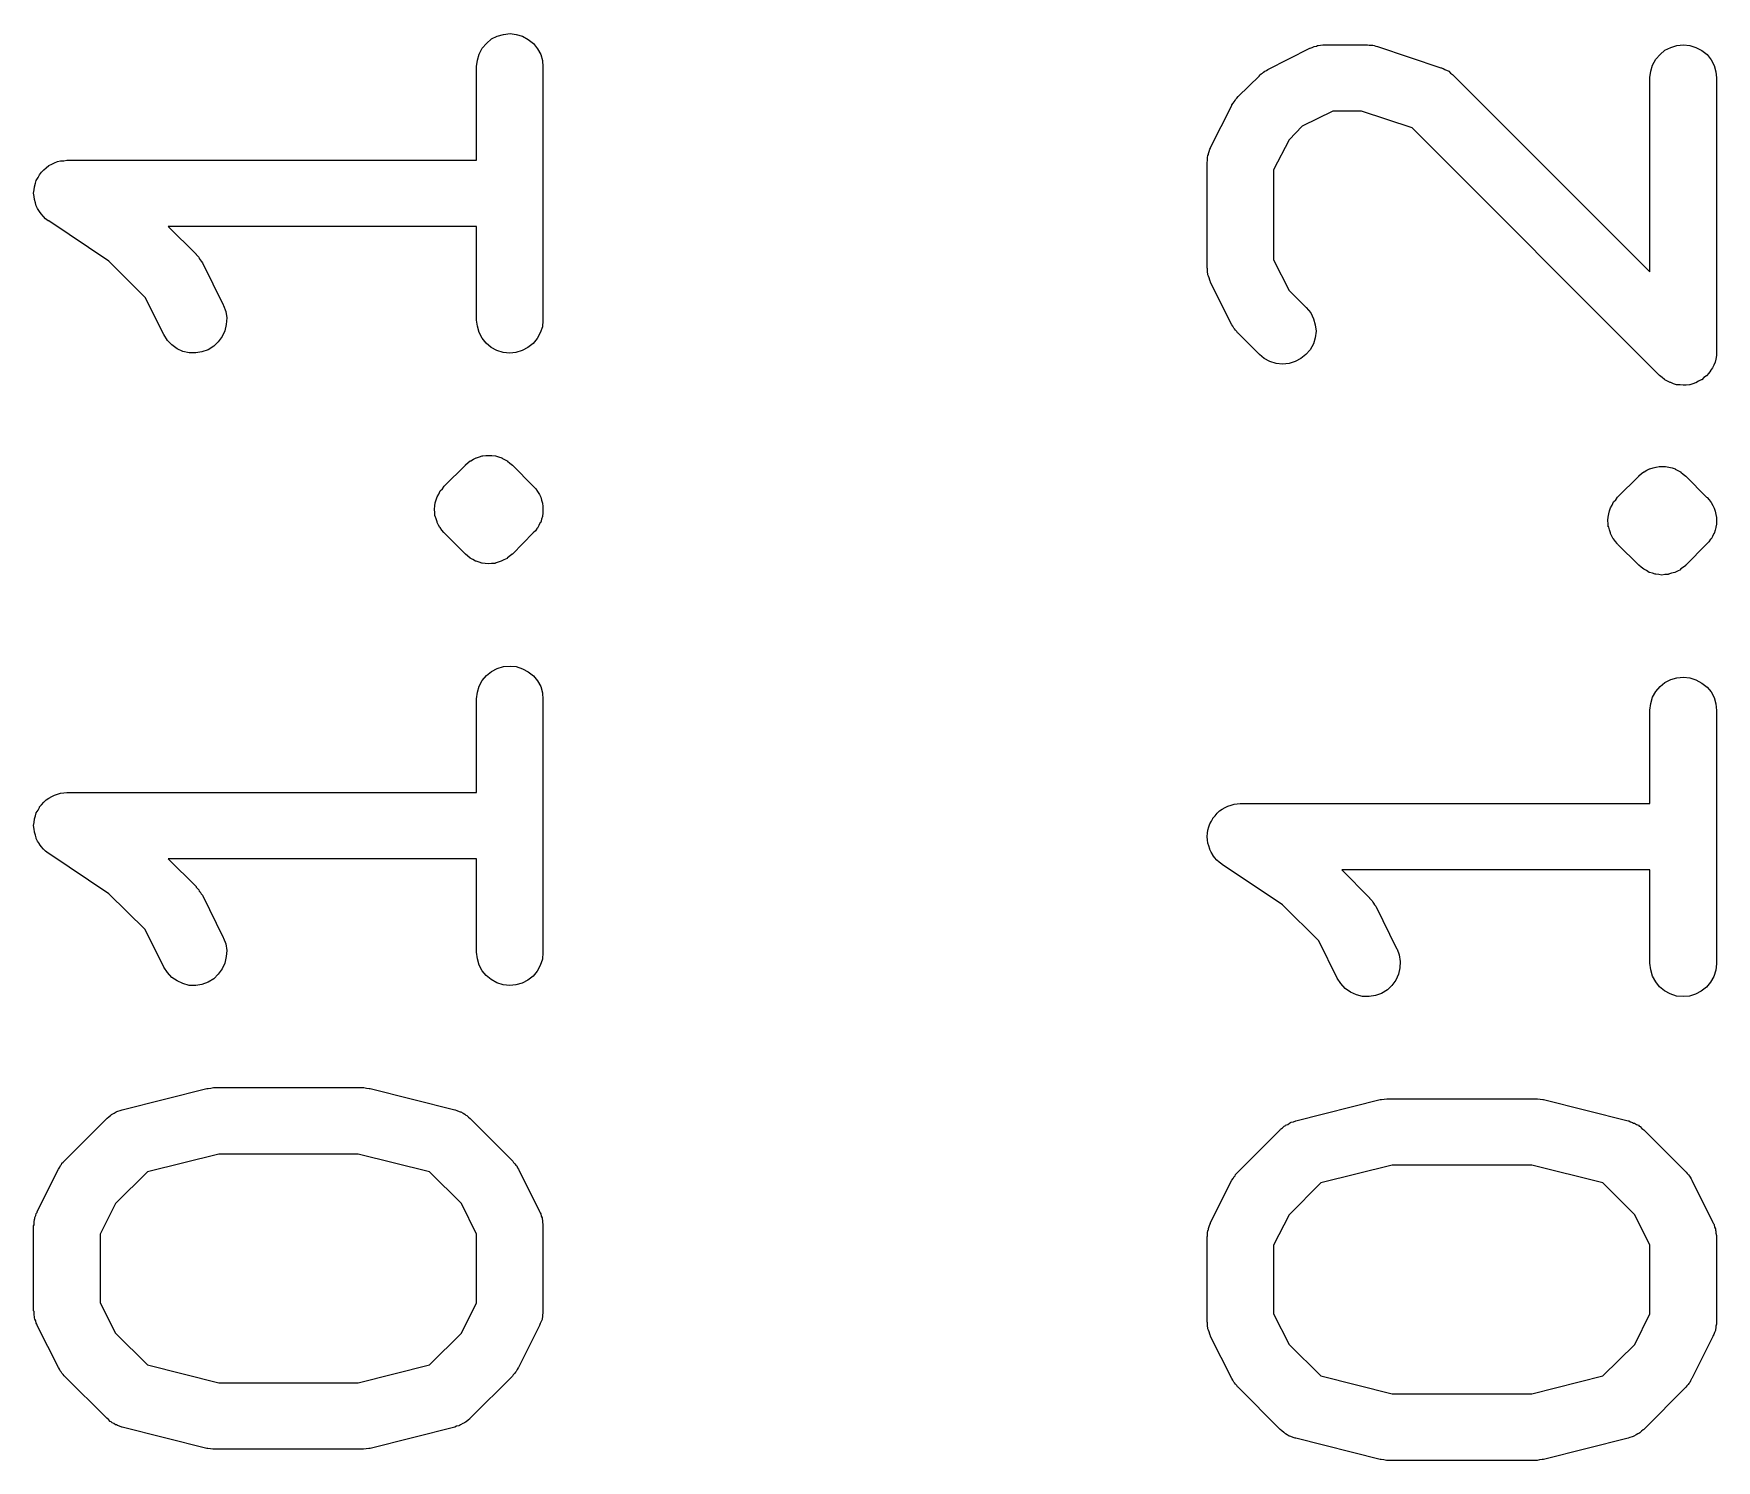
# Model space of a CAD drawing. Extents: x 160.2 to 226.8, y -124.8 to -85.
# Drawn here: x 198.602 to 202.402, y -124.774 to -121.551 of the extents above; entities that cross this region are included whole.
import ezdxf

# ---------------------------------------------------------------- set-up
doc = ezdxf.new("R2010")
doc.units = 0
doc.layers.add('BLACK', color=7, linetype='CONTINUOUS')

msp = doc.modelspace()

# ---------------------------------------------------------------- linework, layer by layer
at = {"layer": 'BLACK', "linetype": 'CONTINUOUS'}
for p, q in [((199.636, -121.563), (199.649, -121.557)), ((199.649, -121.557), (199.663, -121.553)), ((199.663, -121.553), (199.678, -121.551)), ((199.678, -121.551), (199.692, -121.553)), ((199.692, -121.553), (199.706, -121.557)), ((199.706, -121.557), (199.719, -121.564)), ((199.604, -121.611), (199.608, -121.597)), ((199.608, -121.597), (199.615, -121.584)), ((199.615, -121.584), (199.625, -121.573)), ((199.625, -121.573), (199.636, -121.563)), ((199.719, -121.564), (199.731, -121.573)), ((199.731, -121.573), (199.74, -121.585)), ((199.74, -121.585), (199.747, -121.598)), ((199.747, -121.598), (199.751, -121.612)), ((201.389, -121.632), (201.484, -121.584)), ((201.484, -121.584), (201.485, -121.584)), ((201.485, -121.584), (201.487, -121.583)), ((201.487, -121.583), (201.489, -121.582)), ((201.489, -121.582), (201.494, -121.58)), ((201.494, -121.58), (201.499, -121.579)), ((201.499, -121.579), (201.501, -121.578)), ((201.501, -121.578), (201.503, -121.578)), ((201.503, -121.578), (201.508, -121.577)), ((201.508, -121.577), (201.513, -121.576)), ((201.513, -121.576), (201.516, -121.576)), ((201.516, -121.576), (201.518, -121.576)), ((201.518, -121.576), (201.613, -121.576)), ((201.613, -121.576), (201.614, -121.576)), ((201.614, -121.576), (201.618, -121.577)), ((201.618, -121.577), (201.623, -121.577)), ((201.623, -121.577), (201.626, -121.577)), ((201.626, -121.577), (201.629, -121.578)), ((201.629, -121.578), (201.633, -121.579)), ((201.633, -121.579), (201.637, -121.58)), ((201.637, -121.58), (201.78, -121.628)), ((202.265, -121.609), (202.275, -121.598)), ((202.275, -121.598), (202.286, -121.588)), ((202.286, -121.588), (202.299, -121.582)), ((202.299, -121.582), (202.313, -121.578)), ((202.313, -121.578), (202.328, -121.576)), ((202.328, -121.576), (202.342, -121.578)), ((202.342, -121.578), (202.356, -121.582)), ((202.356, -121.582), (202.369, -121.589)), ((202.369, -121.589), (202.381, -121.598)), ((202.381, -121.598), (202.39, -121.61)), ((199.602, -121.625), (199.604, -121.611)), ((199.602, -121.626), (199.602, -121.625)), ((199.602, -121.837), (199.602, -121.626)), ((199.751, -121.612), (199.752, -121.626)), ((199.752, -121.626), (199.752, -122.198)), ((201.379, -121.638), (201.382, -121.636)), ((201.382, -121.636), (201.386, -121.634)), ((201.386, -121.634), (201.389, -121.632)), ((201.78, -121.628), (201.781, -121.628)), ((201.781, -121.628), (201.783, -121.629)), ((201.783, -121.629), (201.785, -121.63)), ((201.785, -121.63), (201.789, -121.632)), ((201.789, -121.632), (201.794, -121.634)), ((201.794, -121.634), (201.796, -121.635)), ((201.796, -121.635), (201.798, -121.636)), ((201.798, -121.636), (201.802, -121.64)), ((202.252, -121.65), (202.254, -121.636)), ((202.254, -121.636), (202.258, -121.622)), ((202.258, -121.622), (202.265, -121.609)), ((202.39, -121.61), (202.397, -121.623)), ((202.397, -121.623), (202.401, -121.637)), ((202.401, -121.637), (202.402, -121.651)), ((201.322, -121.693), (201.37, -121.646)), ((201.37, -121.645), (201.374, -121.642)), ((201.37, -121.646), (201.37, -121.645)), ((201.374, -121.642), (201.377, -121.64)), ((201.377, -121.64), (201.379, -121.638)), ((201.802, -121.64), (201.806, -121.643)), ((201.806, -121.643), (201.807, -121.644)), ((201.807, -121.644), (201.809, -121.646)), ((201.809, -121.646), (202.252, -122.089)), ((202.252, -121.651), (202.252, -121.65)), ((202.252, -122.089), (202.252, -121.651)), ((202.402, -121.651), (202.402, -122.27)), ((201.26, -121.808), (201.308, -121.713)), ((201.308, -121.712), (201.311, -121.708)), ((201.308, -121.713), (201.308, -121.712)), ((201.311, -121.708), (201.313, -121.705)), ((201.313, -121.705), (201.315, -121.702)), ((201.315, -121.702), (201.316, -121.7)), ((201.316, -121.7), (201.319, -121.697)), ((201.319, -121.697), (201.322, -121.693)), ((201.536, -121.726), (201.467, -121.76)), ((201.601, -121.726), (201.536, -121.726)), ((201.715, -121.764), (201.601, -121.726)), ((201.467, -121.76), (201.437, -121.791)), ((202.274, -122.323), (201.715, -121.764)), ((201.253, -121.831), (201.254, -121.826)), ((201.254, -121.826), (201.255, -121.824)), ((201.255, -121.822), (201.257, -121.817)), ((201.255, -121.824), (201.255, -121.822)), ((201.257, -121.817), (201.258, -121.812)), ((201.258, -121.812), (201.26, -121.81)), ((201.26, -121.81), (201.26, -121.808)), ((201.437, -121.791), (201.402, -121.859)), ((198.615, -121.87), (198.62, -121.864)), ((198.62, -121.864), (198.625, -121.859)), ((198.625, -121.859), (198.63, -121.854)), ((198.625, -121.859), (198.625, -121.859)), ((198.625, -121.859), (198.625, -121.859)), ((198.63, -121.854), (198.636, -121.849)), ((198.636, -121.849), (198.643, -121.846)), ((198.636, -121.849), (198.636, -121.849)), ((198.636, -121.849), (198.636, -121.849)), ((198.643, -121.846), (198.649, -121.843)), ((198.649, -121.843), (198.656, -121.84)), ((198.649, -121.843), (198.649, -121.843)), ((198.649, -121.843), (198.649, -121.843)), ((198.656, -121.84), (198.663, -121.838)), ((198.663, -121.838), (198.663, -121.838)), ((198.663, -121.838), (198.663, -121.838)), ((198.663, -121.838), (198.67, -121.838)), ((198.67, -121.838), (198.677, -121.837)), ((198.677, -121.837), (199.602, -121.837)), ((201.252, -121.841), (201.253, -121.838)), ((201.252, -121.842), (201.252, -121.841)), ((201.252, -122.08), (201.252, -121.842)), ((201.253, -121.836), (201.253, -121.831)), ((201.253, -121.838), (201.253, -121.836)), ((201.402, -121.859), (201.402, -122.062)), ((198.603, -121.904), (198.604, -121.897)), ((198.604, -121.897), (198.606, -121.889)), ((198.604, -121.897), (198.604, -121.897)), ((198.604, -121.897), (198.604, -121.897)), ((198.606, -121.889), (198.608, -121.883)), ((198.608, -121.883), (198.612, -121.876)), ((198.608, -121.883), (198.608, -121.883)), ((198.608, -121.883), (198.608, -121.883)), ((198.612, -121.876), (198.615, -121.87)), ((198.615, -121.87), (198.615, -121.87)), ((198.615, -121.87), (198.615, -121.87)), ((198.602, -121.911), (198.603, -121.904)), ((198.603, -121.919), (198.602, -121.911)), ((198.602, -121.911), (198.602, -121.911)), ((198.602, -121.911), (198.602, -121.911)), ((198.604, -121.926), (198.603, -121.919)), ((198.606, -121.933), (198.604, -121.926)), ((198.604, -121.926), (198.604, -121.926)), ((198.604, -121.926), (198.604, -121.926)), ((198.608, -121.94), (198.606, -121.933)), ((198.611, -121.946), (198.608, -121.94)), ((198.608, -121.94), (198.608, -121.94)), ((198.608, -121.94), (198.608, -121.94)), ((198.615, -121.953), (198.611, -121.946)), ((198.619, -121.958), (198.615, -121.953)), ((198.615, -121.953), (198.615, -121.953)), ((198.615, -121.953), (198.615, -121.953)), ((198.624, -121.964), (198.619, -121.958)), ((198.629, -121.969), (198.624, -121.964)), ((198.624, -121.964), (198.624, -121.964)), ((198.624, -121.964), (198.624, -121.964)), ((198.635, -121.974), (198.629, -121.969)), ((198.636, -121.974), (198.635, -121.974)), ((198.635, -121.974), (198.635, -121.974)), ((198.635, -121.974), (198.635, -121.974)), ((198.635, -121.974), (198.635, -121.974)), ((198.772, -122.065), (198.636, -121.974)), ((199.602, -121.987), (198.906, -121.987)), ((198.906, -121.987), (198.969, -122.049)), ((199.602, -122.198), (199.602, -121.987)), ((198.969, -122.049), (198.969, -122.05)), ((198.969, -122.05), (198.972, -122.053)), ((198.972, -122.053), (198.975, -122.056)), ((198.854, -122.147), (198.772, -122.065)), ((198.975, -122.056), (198.976, -122.059)), ((198.976, -122.059), (198.978, -122.062)), ((198.978, -122.062), (198.98, -122.065)), ((198.98, -122.065), (198.983, -122.069)), ((198.983, -122.069), (199.03, -122.164)), ((201.253, -122.082), (201.252, -122.08)), ((201.253, -122.084), (201.253, -122.082)), ((201.253, -122.089), (201.253, -122.084)), ((201.254, -122.094), (201.253, -122.089)), ((201.402, -122.062), (201.437, -122.131)), ((201.254, -122.096), (201.254, -122.094)), ((201.255, -122.099), (201.254, -122.096)), ((201.257, -122.103), (201.255, -122.099)), ((201.258, -122.108), (201.257, -122.103)), ((201.259, -122.11), (201.258, -122.108)), ((201.26, -122.112), (201.259, -122.11)), ((201.26, -122.113), (201.26, -122.112)), ((201.308, -122.209), (201.26, -122.113)), ((201.437, -122.131), (201.476, -122.17)), ((198.896, -122.231), (198.854, -122.147)), ((199.03, -122.164), (199.031, -122.165)), ((199.031, -122.165), (199.036, -122.179)), ((199.036, -122.179), (199.038, -122.193)), ((199.038, -122.193), (199.037, -122.208)), ((199.604, -122.212), (199.602, -122.198)), ((199.752, -122.199), (199.751, -122.213)), ((199.752, -122.198), (199.752, -122.199)), ((201.476, -122.17), (201.476, -122.17)), ((201.476, -122.17), (201.486, -122.182)), ((201.486, -122.182), (201.492, -122.195)), ((201.492, -122.195), (201.496, -122.209)), ((198.904, -122.244), (198.896, -122.231)), ((198.914, -122.254), (198.904, -122.244)), ((199.028, -122.235), (199.019, -122.247)), ((199.034, -122.222), (199.028, -122.235)), ((199.037, -122.208), (199.034, -122.222)), ((199.608, -122.226), (199.604, -122.212)), ((199.615, -122.239), (199.608, -122.226)), ((199.624, -122.25), (199.615, -122.239)), ((199.739, -122.24), (199.73, -122.251)), ((199.746, -122.227), (199.739, -122.24)), ((199.751, -122.213), (199.746, -122.227)), ((201.31, -122.212), (201.308, -122.209)), ((201.312, -122.216), (201.31, -122.212)), ((201.314, -122.218), (201.312, -122.216)), ((201.316, -122.221), (201.314, -122.218)), ((201.319, -122.224), (201.316, -122.221)), ((201.321, -122.227), (201.319, -122.224)), ((201.322, -122.228), (201.321, -122.227)), ((201.37, -122.276), (201.322, -122.228)), ((201.496, -122.238), (201.492, -122.252)), ((201.496, -122.209), (201.498, -122.223)), ((201.498, -122.223), (201.496, -122.238)), ((198.926, -122.263), (198.914, -122.254)), ((198.939, -122.269), (198.926, -122.263)), ((198.953, -122.272), (198.939, -122.269)), ((198.968, -122.272), (198.953, -122.272)), ((198.982, -122.27), (198.968, -122.272)), ((198.996, -122.265), (198.982, -122.27)), ((199.009, -122.257), (198.996, -122.265)), ((199.019, -122.247), (199.009, -122.257)), ((199.635, -122.26), (199.624, -122.25)), ((199.648, -122.267), (199.635, -122.26)), ((199.662, -122.271), (199.648, -122.267)), ((199.677, -122.273), (199.662, -122.271)), ((199.691, -122.271), (199.677, -122.273)), ((199.705, -122.267), (199.691, -122.271)), ((199.718, -122.26), (199.705, -122.267)), ((199.73, -122.251), (199.718, -122.26)), ((201.381, -122.285), (201.37, -122.276)), ((201.475, -122.276), (201.464, -122.285)), ((201.485, -122.265), (201.475, -122.276)), ((201.492, -122.252), (201.485, -122.265)), ((202.402, -122.278), (202.401, -122.286)), ((202.402, -122.27), (202.402, -122.271)), ((202.402, -122.271), (202.402, -122.271)), ((202.402, -122.271), (202.402, -122.271)), ((202.402, -122.271), (202.402, -122.271)), ((202.402, -122.271), (202.402, -122.278)), ((201.394, -122.292), (201.381, -122.285)), ((201.408, -122.296), (201.394, -122.292)), ((201.422, -122.298), (201.408, -122.296)), ((201.437, -122.296), (201.422, -122.298)), ((201.451, -122.292), (201.437, -122.296)), ((201.464, -122.285), (201.451, -122.292)), ((202.385, -122.318), (202.38, -122.324)), ((202.389, -122.313), (202.385, -122.318)), ((202.393, -122.306), (202.389, -122.312)), ((202.389, -122.312), (202.389, -122.312)), ((202.389, -122.312), (202.389, -122.313)), ((202.396, -122.3), (202.393, -122.306)), ((202.399, -122.293), (202.396, -122.3)), ((202.396, -122.3), (202.396, -122.3)), ((202.396, -122.3), (202.396, -122.3)), ((202.401, -122.286), (202.399, -122.293)), ((202.401, -122.286), (202.401, -122.286)), ((202.401, -122.286), (202.401, -122.286)), ((202.28, -122.328), (202.274, -122.323)), ((202.285, -122.332), (202.28, -122.328)), ((202.286, -122.332), (202.285, -122.332)), ((202.286, -122.333), (202.286, -122.332)), ((202.292, -122.336), (202.286, -122.333)), ((202.298, -122.339), (202.292, -122.336)), ((202.299, -122.339), (202.298, -122.339)), ((202.298, -122.339), (202.298, -122.339)), ((202.305, -122.342), (202.299, -122.339)), ((202.312, -122.344), (202.305, -122.342)), ((202.313, -122.344), (202.312, -122.344)), ((202.312, -122.344), (202.312, -122.344)), ((202.32, -122.344), (202.313, -122.344)), ((202.327, -122.345), (202.32, -122.344)), ((202.334, -122.345), (202.327, -122.345)), ((202.327, -122.345), (202.327, -122.345)), ((202.327, -122.345), (202.327, -122.345)), ((202.341, -122.344), (202.334, -122.345)), ((202.342, -122.344), (202.341, -122.344)), ((202.349, -122.342), (202.342, -122.344)), ((202.342, -122.344), (202.342, -122.344)), ((202.355, -122.34), (202.349, -122.342)), ((202.356, -122.34), (202.355, -122.34)), ((202.362, -122.336), (202.356, -122.34)), ((202.356, -122.34), (202.356, -122.34)), ((202.368, -122.333), (202.362, -122.336)), ((202.369, -122.333), (202.368, -122.333)), ((202.374, -122.328), (202.369, -122.333)), ((202.369, -122.333), (202.369, -122.333)), ((202.38, -122.324), (202.374, -122.328)), ((202.38, -122.324), (202.38, -122.324)), ((202.38, -122.324), (202.38, -122.324)), ((199.595, -122.512), (199.601, -122.509)), ((199.601, -122.509), (199.602, -122.509)), ((199.602, -122.509), (199.609, -122.507)), ((199.602, -122.509), (199.602, -122.509)), ((199.609, -122.507), (199.615, -122.505)), ((199.615, -122.505), (199.616, -122.505)), ((199.616, -122.505), (199.623, -122.504)), ((199.616, -122.505), (199.616, -122.505)), ((199.623, -122.504), (199.63, -122.504)), ((199.63, -122.504), (199.631, -122.504)), ((199.63, -122.504), (199.63, -122.504)), ((199.631, -122.504), (199.637, -122.504)), ((199.637, -122.504), (199.645, -122.505)), ((199.645, -122.505), (199.645, -122.505)), ((199.645, -122.505), (199.645, -122.505)), ((199.645, -122.505), (199.652, -122.507)), ((199.652, -122.507), (199.659, -122.509)), ((199.659, -122.509), (199.659, -122.509)), ((199.659, -122.509), (199.659, -122.51)), ((199.659, -122.51), (199.665, -122.513)), ((199.529, -122.573), (199.577, -122.526)), ((199.577, -122.525), (199.583, -122.52)), ((199.577, -122.526), (199.577, -122.525)), ((199.577, -122.525), (199.577, -122.525)), ((199.577, -122.525), (199.577, -122.525)), ((199.577, -122.525), (199.577, -122.525)), ((199.583, -122.52), (199.588, -122.516)), ((199.588, -122.516), (199.589, -122.516)), ((199.589, -122.516), (199.595, -122.512)), ((199.589, -122.516), (199.589, -122.516)), ((199.665, -122.513), (199.671, -122.516)), ((199.671, -122.516), (199.672, -122.516)), ((199.672, -122.516), (199.672, -122.517)), ((199.672, -122.517), (199.677, -122.521)), ((199.677, -122.521), (199.683, -122.526)), ((199.683, -122.526), (199.73, -122.573)), ((202.227, -122.55), (202.233, -122.545)), ((202.233, -122.545), (202.238, -122.541)), ((202.238, -122.541), (202.239, -122.541)), ((202.239, -122.541), (202.245, -122.537)), ((202.239, -122.541), (202.239, -122.541)), ((202.245, -122.537), (202.251, -122.534)), ((202.251, -122.534), (202.252, -122.534)), ((202.252, -122.534), (202.259, -122.532)), ((202.252, -122.534), (202.252, -122.534)), ((202.259, -122.532), (202.265, -122.53)), ((202.265, -122.53), (202.266, -122.53)), ((202.266, -122.53), (202.273, -122.529)), ((202.266, -122.53), (202.266, -122.53)), ((202.273, -122.529), (202.28, -122.529)), ((202.28, -122.529), (202.281, -122.529)), ((202.28, -122.529), (202.28, -122.529)), ((202.281, -122.529), (202.287, -122.529)), ((202.287, -122.529), (202.295, -122.53)), ((202.295, -122.53), (202.295, -122.53)), ((202.295, -122.53), (202.295, -122.53)), ((202.295, -122.53), (202.302, -122.532)), ((202.302, -122.532), (202.309, -122.534)), ((202.309, -122.534), (202.309, -122.534)), ((202.309, -122.534), (202.309, -122.535)), ((202.309, -122.535), (202.315, -122.538)), ((202.315, -122.538), (202.321, -122.541)), ((202.321, -122.541), (202.322, -122.541)), ((202.322, -122.541), (202.322, -122.542)), ((202.322, -122.542), (202.327, -122.546)), ((202.327, -122.546), (202.333, -122.551)), ((199.517, -122.591), (199.52, -122.584)), ((199.52, -122.584), (199.525, -122.579)), ((199.52, -122.584), (199.52, -122.584)), ((199.52, -122.584), (199.52, -122.584)), ((199.52, -122.584), (199.52, -122.584)), ((199.52, -122.584), (199.52, -122.584)), ((199.525, -122.579), (199.529, -122.573)), ((199.73, -122.573), (199.731, -122.574)), ((199.731, -122.574), (199.731, -122.574)), ((199.731, -122.574), (199.731, -122.574)), ((199.731, -122.574), (199.731, -122.574)), ((199.731, -122.574), (199.731, -122.574)), ((199.731, -122.574), (199.731, -122.574)), ((199.731, -122.574), (199.731, -122.574)), ((199.731, -122.574), (199.736, -122.579)), ((199.736, -122.579), (199.74, -122.585)), ((199.74, -122.585), (199.74, -122.585)), ((199.74, -122.585), (199.74, -122.585)), ((199.74, -122.585), (199.74, -122.585)), ((199.74, -122.585), (199.74, -122.585)), ((199.74, -122.585), (199.744, -122.592)), ((202.179, -122.598), (202.227, -122.551)), ((202.227, -122.551), (202.227, -122.55)), ((202.227, -122.55), (202.227, -122.55)), ((202.227, -122.55), (202.227, -122.55)), ((202.227, -122.55), (202.227, -122.55)), ((202.333, -122.551), (202.38, -122.598)), ((199.507, -122.625), (199.508, -122.618)), ((199.507, -122.626), (199.507, -122.625)), ((199.508, -122.618), (199.509, -122.611)), ((199.509, -122.611), (199.511, -122.604)), ((199.509, -122.611), (199.509, -122.611)), ((199.509, -122.611), (199.509, -122.611)), ((199.509, -122.611), (199.509, -122.611)), ((199.509, -122.611), (199.509, -122.611)), ((199.511, -122.604), (199.513, -122.597)), ((199.513, -122.597), (199.517, -122.591)), ((199.513, -122.597), (199.513, -122.597)), ((199.513, -122.597), (199.513, -122.597)), ((199.513, -122.597), (199.513, -122.597)), ((199.513, -122.597), (199.513, -122.597)), ((199.744, -122.592), (199.747, -122.598)), ((199.747, -122.598), (199.747, -122.598)), ((199.747, -122.598), (199.747, -122.598)), ((199.747, -122.598), (199.747, -122.598)), ((199.747, -122.598), (199.747, -122.598)), ((199.747, -122.598), (199.749, -122.605)), ((199.749, -122.605), (199.751, -122.612)), ((199.751, -122.612), (199.751, -122.612)), ((199.751, -122.612), (199.751, -122.612)), ((199.751, -122.612), (199.751, -122.612)), ((199.751, -122.612), (199.751, -122.612)), ((199.751, -122.612), (199.752, -122.619)), ((199.752, -122.619), (199.752, -122.626)), ((202.161, -122.629), (202.163, -122.622)), ((202.163, -122.622), (202.167, -122.616)), ((202.163, -122.622), (202.163, -122.622)), ((202.163, -122.622), (202.163, -122.622)), ((202.163, -122.622), (202.163, -122.622)), ((202.163, -122.622), (202.163, -122.622)), ((202.167, -122.616), (202.17, -122.609)), ((202.17, -122.609), (202.175, -122.604)), ((202.17, -122.609), (202.17, -122.609)), ((202.17, -122.609), (202.17, -122.609)), ((202.17, -122.609), (202.17, -122.609)), ((202.17, -122.609), (202.17, -122.609)), ((202.175, -122.604), (202.179, -122.598)), ((202.38, -122.598), (202.381, -122.599)), ((202.381, -122.599), (202.381, -122.599)), ((202.381, -122.599), (202.381, -122.599)), ((202.381, -122.599), (202.381, -122.599)), ((202.381, -122.599), (202.381, -122.599)), ((202.381, -122.599), (202.381, -122.599)), ((202.381, -122.599), (202.381, -122.599)), ((202.381, -122.599), (202.386, -122.604)), ((202.386, -122.604), (202.39, -122.61)), ((202.39, -122.61), (202.39, -122.61)), ((202.39, -122.61), (202.39, -122.61)), ((202.39, -122.61), (202.39, -122.61)), ((202.39, -122.61), (202.39, -122.61)), ((202.39, -122.61), (202.394, -122.617)), ((202.394, -122.617), (202.397, -122.623)), ((202.397, -122.623), (202.397, -122.623)), ((202.397, -122.623), (202.397, -122.623)), ((202.397, -122.623), (202.397, -122.623)), ((202.397, -122.623), (202.397, -122.623)), ((202.397, -122.623), (202.399, -122.63)), ((199.508, -122.633), (199.507, -122.626)), ((199.507, -122.626), (199.507, -122.626)), ((199.507, -122.626), (199.507, -122.626)), ((199.507, -122.626), (199.507, -122.626)), ((199.508, -122.64), (199.508, -122.633)), ((199.509, -122.64), (199.508, -122.64)), ((199.508, -122.64), (199.508, -122.64)), ((199.508, -122.64), (199.508, -122.64)), ((199.509, -122.641), (199.509, -122.64)), ((199.511, -122.647), (199.509, -122.641)), ((199.513, -122.654), (199.511, -122.647)), ((199.513, -122.655), (199.513, -122.654)), ((199.513, -122.654), (199.513, -122.654)), ((199.513, -122.654), (199.513, -122.654)), ((199.513, -122.654), (199.513, -122.654)), ((199.516, -122.661), (199.513, -122.655)), ((199.519, -122.667), (199.516, -122.661)), ((199.743, -122.662), (199.74, -122.668)), ((199.746, -122.655), (199.743, -122.662)), ((199.747, -122.655), (199.746, -122.655)), ((199.746, -122.655), (199.746, -122.655)), ((199.749, -122.648), (199.747, -122.655)), ((199.747, -122.655), (199.747, -122.655)), ((199.747, -122.655), (199.747, -122.655)), ((199.751, -122.642), (199.749, -122.648)), ((199.749, -122.648), (199.749, -122.648)), ((199.752, -122.634), (199.751, -122.641)), ((199.751, -122.641), (199.751, -122.641)), ((199.751, -122.641), (199.751, -122.641)), ((199.751, -122.641), (199.751, -122.641)), ((199.751, -122.641), (199.751, -122.642)), ((199.752, -122.626), (199.752, -122.627)), ((199.752, -122.627), (199.752, -122.627)), ((199.752, -122.627), (199.752, -122.627)), ((199.752, -122.627), (199.752, -122.627)), ((199.752, -122.627), (199.752, -122.634)), ((202.157, -122.65), (202.158, -122.643)), ((202.157, -122.651), (202.157, -122.65)), ((202.158, -122.658), (202.157, -122.651)), ((202.157, -122.651), (202.157, -122.651)), ((202.157, -122.651), (202.157, -122.651)), ((202.157, -122.651), (202.157, -122.651)), ((202.158, -122.643), (202.159, -122.636)), ((202.158, -122.665), (202.158, -122.658)), ((202.159, -122.636), (202.161, -122.629)), ((202.159, -122.636), (202.159, -122.636)), ((202.159, -122.636), (202.159, -122.636)), ((202.159, -122.636), (202.159, -122.636)), ((202.159, -122.636), (202.159, -122.636)), ((202.399, -122.63), (202.401, -122.637)), ((202.401, -122.637), (202.401, -122.637)), ((202.401, -122.637), (202.401, -122.637)), ((202.401, -122.637), (202.401, -122.637)), ((202.401, -122.637), (202.401, -122.637)), ((202.401, -122.637), (202.402, -122.644)), ((202.402, -122.659), (202.401, -122.666)), ((202.402, -122.644), (202.402, -122.651)), ((202.402, -122.651), (202.402, -122.652)), ((202.402, -122.652), (202.402, -122.652)), ((202.402, -122.652), (202.402, -122.652)), ((202.402, -122.652), (202.402, -122.652)), ((202.402, -122.652), (202.402, -122.659)), ((199.52, -122.667), (199.519, -122.667)), ((199.519, -122.667), (199.519, -122.667)), ((199.519, -122.667), (199.519, -122.667)), ((199.519, -122.667), (199.519, -122.667)), ((199.524, -122.673), (199.52, -122.667)), ((199.528, -122.678), (199.524, -122.673)), ((199.529, -122.679), (199.528, -122.678)), ((199.577, -122.727), (199.529, -122.679)), ((199.529, -122.679), (199.529, -122.679)), ((199.529, -122.679), (199.529, -122.679)), ((199.529, -122.679), (199.529, -122.679)), ((199.529, -122.679), (199.529, -122.679)), ((199.529, -122.679), (199.529, -122.679)), ((199.529, -122.679), (199.529, -122.679)), ((199.73, -122.679), (199.683, -122.727)), ((199.735, -122.674), (199.73, -122.679)), ((199.739, -122.668), (199.735, -122.674)), ((199.74, -122.668), (199.739, -122.668)), ((199.739, -122.668), (199.739, -122.668)), ((199.74, -122.668), (199.74, -122.668)), ((199.74, -122.668), (199.74, -122.668)), ((202.159, -122.665), (202.158, -122.665)), ((202.158, -122.665), (202.158, -122.665)), ((202.158, -122.665), (202.158, -122.665)), ((202.159, -122.666), (202.159, -122.665)), ((202.161, -122.672), (202.159, -122.666)), ((202.163, -122.679), (202.161, -122.672)), ((202.163, -122.68), (202.163, -122.679)), ((202.163, -122.679), (202.163, -122.679)), ((202.163, -122.679), (202.163, -122.679)), ((202.163, -122.679), (202.163, -122.679)), ((202.166, -122.686), (202.163, -122.68)), ((202.169, -122.692), (202.166, -122.686)), ((202.17, -122.692), (202.169, -122.692)), ((202.169, -122.692), (202.169, -122.692)), ((202.169, -122.692), (202.169, -122.692)), ((202.169, -122.692), (202.169, -122.692)), ((202.174, -122.698), (202.17, -122.692)), ((202.178, -122.703), (202.174, -122.698)), ((202.385, -122.699), (202.38, -122.704)), ((202.389, -122.693), (202.385, -122.699)), ((202.39, -122.693), (202.389, -122.693)), ((202.389, -122.693), (202.389, -122.693)), ((202.393, -122.687), (202.39, -122.693)), ((202.39, -122.693), (202.39, -122.693)), ((202.39, -122.693), (202.39, -122.693)), ((202.396, -122.68), (202.393, -122.687)), ((202.397, -122.68), (202.396, -122.68)), ((202.396, -122.68), (202.396, -122.68)), ((202.399, -122.673), (202.397, -122.68)), ((202.397, -122.68), (202.397, -122.68)), ((202.397, -122.68), (202.397, -122.68)), ((202.401, -122.667), (202.399, -122.673)), ((202.399, -122.673), (202.399, -122.673)), ((202.401, -122.666), (202.401, -122.666)), ((202.401, -122.666), (202.401, -122.666)), ((202.401, -122.666), (202.401, -122.666)), ((202.401, -122.666), (202.401, -122.667)), ((199.582, -122.731), (199.577, -122.727)), ((199.588, -122.736), (199.582, -122.731)), ((199.594, -122.739), (199.588, -122.736)), ((199.588, -122.736), (199.588, -122.736)), ((199.588, -122.736), (199.588, -122.736)), ((199.6, -122.743), (199.594, -122.739)), ((199.671, -122.737), (199.664, -122.74)), ((199.676, -122.732), (199.671, -122.736)), ((199.671, -122.736), (199.671, -122.737)), ((199.671, -122.737), (199.671, -122.737)), ((199.682, -122.728), (199.676, -122.732)), ((199.683, -122.727), (199.682, -122.727)), ((199.682, -122.727), (199.682, -122.727)), ((199.682, -122.727), (199.682, -122.727)), ((199.682, -122.727), (199.682, -122.728)), ((202.179, -122.704), (202.178, -122.703)), ((202.227, -122.752), (202.179, -122.704)), ((202.179, -122.704), (202.179, -122.704)), ((202.179, -122.704), (202.179, -122.704)), ((202.179, -122.704), (202.179, -122.704)), ((202.179, -122.704), (202.179, -122.704)), ((202.179, -122.704), (202.179, -122.704)), ((202.179, -122.704), (202.179, -122.704)), ((202.38, -122.704), (202.333, -122.752)), ((199.601, -122.743), (199.6, -122.743)), ((199.608, -122.745), (199.601, -122.743)), ((199.601, -122.743), (199.601, -122.743)), ((199.614, -122.747), (199.608, -122.745)), ((199.615, -122.747), (199.614, -122.747)), ((199.622, -122.748), (199.615, -122.747)), ((199.615, -122.747), (199.615, -122.747)), ((199.629, -122.749), (199.622, -122.748)), ((199.636, -122.748), (199.629, -122.749)), ((199.629, -122.749), (199.629, -122.749)), ((199.629, -122.749), (199.629, -122.749)), ((199.644, -122.748), (199.636, -122.748)), ((199.651, -122.745), (199.644, -122.747)), ((199.644, -122.747), (199.644, -122.747)), ((199.644, -122.747), (199.644, -122.748)), ((199.658, -122.743), (199.651, -122.745)), ((199.664, -122.74), (199.658, -122.743)), ((199.658, -122.743), (199.658, -122.743)), ((199.658, -122.743), (199.658, -122.743)), ((202.232, -122.756), (202.227, -122.752)), ((202.238, -122.761), (202.232, -122.756)), ((202.244, -122.764), (202.238, -122.761)), ((202.238, -122.761), (202.238, -122.761)), ((202.238, -122.761), (202.238, -122.761)), ((202.25, -122.768), (202.244, -122.764)), ((202.251, -122.768), (202.25, -122.768)), ((202.258, -122.77), (202.251, -122.768)), ((202.251, -122.768), (202.251, -122.768)), ((202.264, -122.772), (202.258, -122.77)), ((202.265, -122.772), (202.264, -122.772)), ((202.272, -122.773), (202.265, -122.772)), ((202.265, -122.772), (202.265, -122.772)), ((202.279, -122.774), (202.272, -122.773)), ((202.286, -122.773), (202.279, -122.774)), ((202.279, -122.774), (202.279, -122.774)), ((202.279, -122.774), (202.279, -122.774)), ((202.294, -122.773), (202.286, -122.773)), ((202.301, -122.77), (202.294, -122.772)), ((202.294, -122.772), (202.294, -122.772)), ((202.294, -122.772), (202.294, -122.773)), ((202.308, -122.768), (202.301, -122.77)), ((202.314, -122.765), (202.308, -122.768)), ((202.308, -122.768), (202.308, -122.768)), ((202.308, -122.768), (202.308, -122.768)), ((202.321, -122.762), (202.314, -122.765)), ((202.326, -122.757), (202.321, -122.761)), ((202.321, -122.761), (202.321, -122.762)), ((202.321, -122.762), (202.321, -122.762)), ((202.332, -122.753), (202.326, -122.757)), ((202.333, -122.752), (202.332, -122.752)), ((202.332, -122.752), (202.332, -122.752)), ((202.332, -122.752), (202.332, -122.752)), ((202.332, -122.752), (202.332, -122.753)), ((199.615, -123.012), (199.625, -123.001)), ((199.625, -123.001), (199.636, -122.992)), ((199.636, -122.992), (199.649, -122.985)), ((199.649, -122.985), (199.663, -122.981)), ((199.663, -122.981), (199.678, -122.98)), ((199.678, -122.98), (199.692, -122.981)), ((199.692, -122.981), (199.706, -122.986)), ((199.706, -122.986), (199.719, -122.993)), ((199.719, -122.993), (199.731, -123.002)), ((199.731, -123.002), (199.74, -123.013)), ((202.313, -123.006), (202.328, -123.005)), ((202.328, -123.005), (202.342, -123.006)), ((199.602, -123.054), (199.604, -123.039)), ((199.604, -123.039), (199.608, -123.025)), ((199.608, -123.025), (199.615, -123.012)), ((199.74, -123.013), (199.747, -123.026)), ((199.747, -123.026), (199.751, -123.04)), ((199.751, -123.04), (199.752, -123.055)), ((202.258, -123.05), (202.265, -123.037)), ((202.265, -123.037), (202.275, -123.026)), ((202.275, -123.026), (202.286, -123.017)), ((202.286, -123.017), (202.299, -123.01)), ((202.299, -123.01), (202.313, -123.006)), ((202.342, -123.006), (202.356, -123.011)), ((202.356, -123.011), (202.369, -123.018)), ((202.369, -123.018), (202.381, -123.027)), ((202.381, -123.027), (202.39, -123.038)), ((202.39, -123.038), (202.397, -123.051)), ((199.602, -123.055), (199.602, -123.054)), ((199.602, -123.265), (199.602, -123.055)), ((199.752, -123.055), (199.752, -123.626)), ((202.252, -123.079), (202.254, -123.064)), ((202.252, -123.08), (202.252, -123.079)), ((202.252, -123.29), (202.252, -123.08)), ((202.254, -123.064), (202.258, -123.05)), ((202.397, -123.051), (202.401, -123.065)), ((202.401, -123.065), (202.402, -123.08)), ((202.402, -123.08), (202.402, -123.651)), ((198.643, -123.274), (198.649, -123.271)), ((198.649, -123.271), (198.656, -123.269)), ((198.649, -123.271), (198.649, -123.271)), ((198.649, -123.271), (198.649, -123.271)), ((198.656, -123.269), (198.663, -123.267)), ((198.663, -123.267), (198.67, -123.266)), ((198.663, -123.267), (198.663, -123.267)), ((198.663, -123.267), (198.663, -123.267)), ((198.67, -123.266), (198.677, -123.265)), ((198.677, -123.265), (199.602, -123.265)), ((198.608, -123.311), (198.612, -123.305)), ((198.612, -123.305), (198.615, -123.299)), ((198.615, -123.298), (198.62, -123.293)), ((198.615, -123.299), (198.615, -123.298)), ((198.615, -123.298), (198.615, -123.298)), ((198.62, -123.293), (198.625, -123.287)), ((198.625, -123.287), (198.63, -123.282)), ((198.625, -123.287), (198.625, -123.287)), ((198.625, -123.287), (198.625, -123.287)), ((198.63, -123.282), (198.636, -123.278)), ((198.636, -123.278), (198.643, -123.274)), ((198.636, -123.278), (198.636, -123.278)), ((198.636, -123.278), (198.636, -123.278)), ((201.275, -123.312), (201.28, -123.307)), ((201.28, -123.307), (201.286, -123.303)), ((201.286, -123.303), (201.293, -123.299)), ((201.286, -123.303), (201.286, -123.303)), ((201.286, -123.303), (201.286, -123.303)), ((201.293, -123.299), (201.299, -123.296)), ((201.299, -123.296), (201.306, -123.294)), ((201.299, -123.296), (201.299, -123.296)), ((201.299, -123.296), (201.299, -123.296)), ((201.306, -123.294), (201.313, -123.292)), ((201.313, -123.292), (201.32, -123.291)), ((201.313, -123.292), (201.313, -123.292)), ((201.313, -123.292), (201.313, -123.292)), ((201.32, -123.291), (201.327, -123.29)), ((201.327, -123.29), (202.252, -123.29)), ((198.602, -123.34), (198.603, -123.333)), ((198.603, -123.348), (198.602, -123.34)), ((198.602, -123.34), (198.602, -123.34)), ((198.602, -123.34), (198.602, -123.34)), ((198.603, -123.333), (198.604, -123.325)), ((198.604, -123.325), (198.606, -123.318)), ((198.604, -123.325), (198.604, -123.325)), ((198.604, -123.325), (198.604, -123.325)), ((198.606, -123.318), (198.608, -123.311)), ((198.608, -123.311), (198.608, -123.311)), ((198.608, -123.311), (198.608, -123.311)), ((201.254, -123.35), (201.256, -123.343)), ((201.256, -123.343), (201.258, -123.336)), ((201.258, -123.336), (201.262, -123.33)), ((201.258, -123.336), (201.258, -123.336)), ((201.258, -123.336), (201.258, -123.336)), ((201.262, -123.33), (201.265, -123.324)), ((201.265, -123.323), (201.27, -123.318)), ((201.265, -123.324), (201.265, -123.323)), ((201.265, -123.323), (201.265, -123.323)), ((201.27, -123.318), (201.275, -123.312)), ((201.275, -123.312), (201.275, -123.312)), ((201.275, -123.312), (201.275, -123.312)), ((198.604, -123.354), (198.603, -123.348)), ((198.604, -123.355), (198.604, -123.354)), ((198.604, -123.354), (198.604, -123.354)), ((198.606, -123.362), (198.604, -123.355)), ((198.608, -123.368), (198.606, -123.362)), ((198.608, -123.369), (198.608, -123.368)), ((198.611, -123.375), (198.608, -123.369)), ((198.608, -123.369), (198.608, -123.369)), ((198.615, -123.381), (198.611, -123.375)), ((198.615, -123.382), (198.615, -123.381)), ((198.615, -123.381), (198.615, -123.381)), ((198.619, -123.387), (198.615, -123.382)), ((201.252, -123.365), (201.253, -123.357)), ((201.253, -123.373), (201.252, -123.365)), ((201.252, -123.365), (201.252, -123.365)), ((201.252, -123.365), (201.252, -123.365)), ((201.253, -123.357), (201.254, -123.35)), ((201.254, -123.379), (201.253, -123.373)), ((201.254, -123.35), (201.254, -123.35)), ((201.254, -123.35), (201.254, -123.35)), ((201.254, -123.38), (201.254, -123.379)), ((201.254, -123.379), (201.254, -123.379)), ((201.256, -123.386), (201.254, -123.38)), ((198.624, -123.393), (198.619, -123.387)), ((198.629, -123.398), (198.624, -123.393)), ((198.624, -123.393), (198.624, -123.393)), ((198.624, -123.393), (198.624, -123.393)), ((198.635, -123.402), (198.629, -123.398)), ((198.636, -123.403), (198.635, -123.402)), ((198.635, -123.402), (198.635, -123.402)), ((198.635, -123.402), (198.635, -123.402)), ((198.635, -123.402), (198.635, -123.402)), ((198.772, -123.494), (198.636, -123.403)), ((199.602, -123.415), (198.906, -123.415)), ((198.906, -123.415), (198.969, -123.478)), ((199.602, -123.626), (199.602, -123.415)), ((201.258, -123.393), (201.256, -123.386)), ((201.258, -123.394), (201.258, -123.393)), ((201.261, -123.4), (201.258, -123.394)), ((201.258, -123.394), (201.258, -123.394)), ((201.265, -123.406), (201.261, -123.4)), ((201.265, -123.407), (201.265, -123.406)), ((201.265, -123.406), (201.265, -123.406)), ((201.269, -123.412), (201.265, -123.407)), ((201.274, -123.418), (201.269, -123.412)), ((201.279, -123.423), (201.274, -123.418)), ((201.274, -123.418), (201.274, -123.418)), ((201.274, -123.418), (201.274, -123.418)), ((201.285, -123.427), (201.279, -123.423)), ((201.286, -123.428), (201.285, -123.427)), ((201.285, -123.427), (201.285, -123.427)), ((201.285, -123.427), (201.285, -123.427)), ((201.285, -123.427), (201.285, -123.427)), ((201.422, -123.519), (201.286, -123.428)), ((202.252, -123.44), (201.556, -123.44)), ((201.556, -123.44), (201.619, -123.503)), ((202.252, -123.651), (202.252, -123.44)), ((198.854, -123.575), (198.772, -123.494)), ((198.969, -123.478), (198.969, -123.479)), ((198.969, -123.479), (198.972, -123.482)), ((198.972, -123.482), (198.975, -123.485)), ((198.975, -123.485), (198.976, -123.488)), ((198.976, -123.488), (198.978, -123.49)), ((198.978, -123.49), (198.98, -123.494)), ((198.98, -123.494), (198.983, -123.497)), ((198.983, -123.497), (199.03, -123.593)), ((201.504, -123.6), (201.422, -123.519)), ((201.619, -123.503), (201.619, -123.504)), ((201.619, -123.504), (201.622, -123.507)), ((201.622, -123.507), (201.625, -123.51)), ((201.625, -123.51), (201.626, -123.513)), ((201.626, -123.513), (201.628, -123.515)), ((201.628, -123.515), (201.63, -123.519)), ((201.63, -123.519), (201.633, -123.522)), ((201.633, -123.522), (201.68, -123.618)), ((198.896, -123.66), (198.854, -123.575)), ((199.03, -123.593), (199.031, -123.594)), ((199.031, -123.594), (199.036, -123.607)), ((199.036, -123.607), (199.038, -123.622)), ((201.546, -123.685), (201.504, -123.6)), ((199.034, -123.651), (199.028, -123.664)), ((199.037, -123.636), (199.034, -123.651)), ((199.038, -123.622), (199.037, -123.636)), ((199.604, -123.641), (199.602, -123.626)), ((199.608, -123.655), (199.604, -123.641)), ((199.751, -123.642), (199.746, -123.656)), ((199.752, -123.627), (199.751, -123.642)), ((199.752, -123.626), (199.752, -123.627)), ((201.68, -123.618), (201.681, -123.619)), ((201.681, -123.619), (201.686, -123.632)), ((201.686, -123.632), (201.688, -123.647)), ((201.688, -123.647), (201.687, -123.661)), ((202.254, -123.666), (202.252, -123.651)), ((202.402, -123.651), (202.402, -123.652)), ((198.904, -123.672), (198.896, -123.66)), ((198.914, -123.683), (198.904, -123.672)), ((198.926, -123.691), (198.914, -123.683)), ((199.009, -123.686), (198.996, -123.694)), ((199.019, -123.676), (199.009, -123.686)), ((199.028, -123.664), (199.019, -123.676)), ((199.615, -123.668), (199.608, -123.655)), ((199.624, -123.679), (199.615, -123.668)), ((199.635, -123.688), (199.624, -123.679)), ((199.648, -123.695), (199.635, -123.688)), ((199.718, -123.689), (199.705, -123.696)), ((199.73, -123.68), (199.718, -123.689)), ((199.739, -123.669), (199.73, -123.68)), ((199.746, -123.656), (199.739, -123.669)), ((201.554, -123.697), (201.546, -123.685)), ((201.678, -123.689), (201.669, -123.701)), ((201.684, -123.676), (201.678, -123.689)), ((201.687, -123.661), (201.684, -123.676)), ((202.258, -123.68), (202.254, -123.666)), ((202.265, -123.693), (202.258, -123.68)), ((202.396, -123.681), (202.389, -123.694)), ((202.401, -123.667), (202.396, -123.681)), ((202.402, -123.652), (202.401, -123.667)), ((198.939, -123.697), (198.926, -123.691)), ((198.953, -123.701), (198.939, -123.697)), ((198.968, -123.701), (198.953, -123.701)), ((198.982, -123.699), (198.968, -123.701)), ((198.996, -123.694), (198.982, -123.699)), ((199.662, -123.7), (199.648, -123.695)), ((199.677, -123.701), (199.662, -123.7)), ((199.691, -123.7), (199.677, -123.701)), ((199.705, -123.696), (199.691, -123.7)), ((201.564, -123.708), (201.554, -123.697)), ((201.576, -123.716), (201.564, -123.708)), ((201.589, -123.722), (201.576, -123.716)), ((201.603, -123.726), (201.589, -123.722)), ((201.618, -123.726), (201.603, -123.726)), ((201.632, -123.724), (201.618, -123.726)), ((201.646, -123.719), (201.632, -123.724)), ((201.659, -123.711), (201.646, -123.719)), ((201.669, -123.701), (201.659, -123.711)), ((202.274, -123.704), (202.265, -123.693)), ((202.285, -123.713), (202.274, -123.704)), ((202.298, -123.72), (202.285, -123.713)), ((202.312, -123.725), (202.298, -123.72)), ((202.327, -123.726), (202.312, -123.725)), ((202.341, -123.725), (202.327, -123.726)), ((202.355, -123.721), (202.341, -123.725)), ((202.368, -123.714), (202.355, -123.721)), ((202.38, -123.705), (202.368, -123.714)), ((202.389, -123.694), (202.38, -123.705)), ((198.802, -123.982), (198.993, -123.934)), ((198.993, -123.934), (198.994, -123.934)), ((198.994, -123.934), (198.995, -123.934)), ((198.995, -123.934), (198.996, -123.934)), ((198.996, -123.934), (199.002, -123.933)), ((199.002, -123.933), (199.008, -123.932)), ((199.008, -123.932), (199.009, -123.932)), ((199.009, -123.932), (199.011, -123.932)), ((199.011, -123.932), (199.344, -123.932)), ((199.344, -123.932), (199.345, -123.932)), ((199.345, -123.932), (199.346, -123.932)), ((199.346, -123.932), (199.348, -123.932)), ((199.348, -123.932), (199.354, -123.933)), ((199.354, -123.933), (199.36, -123.934)), ((199.36, -123.934), (199.361, -123.934)), ((199.361, -123.934), (199.362, -123.934)), ((199.362, -123.934), (199.553, -123.982)), ((198.776, -123.994), (198.778, -123.993)), ((198.778, -123.993), (198.779, -123.992)), ((198.779, -123.992), (198.784, -123.99)), ((198.784, -123.99), (198.788, -123.987)), ((198.788, -123.987), (198.79, -123.986)), ((198.79, -123.986), (198.792, -123.985)), ((198.792, -123.985), (198.797, -123.984)), ((198.797, -123.984), (198.802, -123.982)), ((199.553, -123.982), (199.554, -123.982)), ((199.554, -123.982), (199.558, -123.984)), ((199.558, -123.984), (199.563, -123.986)), ((199.563, -123.986), (199.565, -123.987)), ((199.565, -123.987), (199.567, -123.987)), ((199.567, -123.987), (199.572, -123.99)), ((199.572, -123.99), (199.576, -123.992)), ((199.576, -123.992), (199.578, -123.994)), ((201.452, -124.007), (201.643, -123.959)), ((201.643, -123.959), (201.644, -123.959)), ((201.644, -123.959), (201.645, -123.959)), ((201.645, -123.959), (201.646, -123.959)), ((201.646, -123.959), (201.652, -123.958)), ((201.652, -123.958), (201.658, -123.957)), ((201.658, -123.957), (201.659, -123.957)), ((201.659, -123.957), (201.661, -123.957)), ((201.661, -123.957), (201.994, -123.957)), ((201.994, -123.957), (201.995, -123.957)), ((201.995, -123.957), (201.996, -123.957)), ((201.996, -123.957), (201.998, -123.957)), ((201.998, -123.957), (202.004, -123.958)), ((202.004, -123.958), (202.01, -123.959)), ((202.01, -123.959), (202.011, -123.959)), ((202.011, -123.959), (202.012, -123.959)), ((202.012, -123.959), (202.203, -124.007)), ((198.672, -124.097), (198.767, -124.002)), ((198.767, -124.002), (198.768, -124.001)), ((198.768, -124.001), (198.772, -123.998)), ((198.772, -123.998), (198.776, -123.994)), ((199.578, -123.994), (199.58, -123.995)), ((199.58, -123.995), (199.584, -123.999)), ((199.584, -123.999), (199.588, -124.002)), ((199.588, -124.002), (199.683, -124.097)), ((201.322, -124.122), (201.417, -124.027)), ((201.417, -124.027), (201.418, -124.026)), ((201.418, -124.026), (201.422, -124.023)), ((201.422, -124.023), (201.426, -124.019)), ((201.426, -124.019), (201.428, -124.018)), ((201.428, -124.018), (201.429, -124.017)), ((201.429, -124.017), (201.434, -124.015)), ((201.434, -124.015), (201.438, -124.012)), ((201.438, -124.012), (201.44, -124.011)), ((201.44, -124.011), (201.442, -124.01)), ((201.442, -124.01), (201.447, -124.009)), ((201.447, -124.009), (201.452, -124.007)), ((202.203, -124.007), (202.204, -124.007)), ((202.204, -124.007), (202.208, -124.009)), ((202.208, -124.009), (202.213, -124.011)), ((202.213, -124.011), (202.215, -124.012)), ((202.215, -124.012), (202.217, -124.012)), ((202.217, -124.012), (202.222, -124.015)), ((202.222, -124.015), (202.226, -124.017)), ((202.226, -124.017), (202.228, -124.019)), ((202.228, -124.019), (202.23, -124.02)), ((202.23, -124.02), (202.234, -124.024)), ((202.234, -124.024), (202.238, -124.027)), ((202.238, -124.027), (202.333, -124.122)), ((198.663, -124.108), (198.665, -124.106)), ((198.665, -124.106), (198.666, -124.103)), ((198.666, -124.103), (198.669, -124.1)), ((198.669, -124.1), (198.672, -124.097)), ((199.02, -124.082), (198.859, -124.122)), ((199.335, -124.082), (199.02, -124.082)), ((199.496, -124.122), (199.335, -124.082)), ((199.683, -124.097), (199.684, -124.098)), ((199.684, -124.098), (199.686, -124.101)), ((199.686, -124.101), (199.689, -124.104)), ((199.689, -124.104), (199.691, -124.107)), ((199.691, -124.107), (199.693, -124.109)), ((201.67, -124.107), (201.509, -124.147)), ((201.985, -124.107), (201.67, -124.107)), ((202.146, -124.147), (201.985, -124.107)), ((198.61, -124.212), (198.658, -124.116)), ((198.658, -124.116), (198.661, -124.112)), ((198.658, -124.116), (198.658, -124.116)), ((198.661, -124.112), (198.663, -124.108)), ((198.859, -124.122), (198.787, -124.194)), ((199.568, -124.194), (199.496, -124.122)), ((199.693, -124.109), (199.695, -124.113)), ((199.695, -124.113), (199.697, -124.116)), ((199.697, -124.116), (199.744, -124.212)), ((201.26, -124.237), (201.308, -124.141)), ((201.308, -124.141), (201.311, -124.137)), ((201.308, -124.141), (201.308, -124.141)), ((201.311, -124.137), (201.313, -124.133)), ((201.313, -124.133), (201.315, -124.131)), ((201.315, -124.131), (201.316, -124.128)), ((201.316, -124.128), (201.319, -124.125)), ((201.319, -124.125), (201.322, -124.122)), ((202.333, -124.122), (202.334, -124.123)), ((202.334, -124.123), (202.336, -124.126)), ((202.336, -124.126), (202.339, -124.129)), ((202.339, -124.129), (202.341, -124.132)), ((202.341, -124.132), (202.343, -124.134)), ((202.343, -124.134), (202.345, -124.138)), ((202.345, -124.138), (202.347, -124.141)), ((202.347, -124.141), (202.394, -124.237)), ((201.509, -124.147), (201.437, -124.219)), ((202.218, -124.219), (202.146, -124.147)), ((198.605, -124.225), (198.607, -124.221)), ((198.607, -124.221), (198.608, -124.216)), ((198.608, -124.216), (198.61, -124.214)), ((198.61, -124.214), (198.61, -124.212)), ((198.787, -124.194), (198.752, -124.263)), ((199.602, -124.263), (199.568, -124.194)), ((199.744, -124.212), (199.745, -124.213)), ((199.745, -124.213), (199.746, -124.215)), ((199.746, -124.215), (199.747, -124.217)), ((199.747, -124.217), (199.748, -124.222)), ((201.437, -124.219), (201.402, -124.288)), ((202.252, -124.288), (202.218, -124.219)), ((198.602, -124.244), (198.603, -124.242)), ((198.602, -124.245), (198.602, -124.244)), ((198.602, -124.436), (198.602, -124.245)), ((198.603, -124.235), (198.604, -124.23)), ((198.603, -124.24), (198.603, -124.235)), ((198.603, -124.242), (198.603, -124.24)), ((198.604, -124.23), (198.605, -124.228)), ((198.605, -124.228), (198.605, -124.225)), ((199.748, -124.222), (199.75, -124.226)), ((199.75, -124.226), (199.75, -124.229)), ((199.75, -124.229), (199.751, -124.231)), ((199.751, -124.231), (199.751, -124.236)), ((199.751, -124.236), (199.752, -124.241)), ((199.752, -124.241), (199.752, -124.243)), ((199.752, -124.243), (199.752, -124.245)), ((199.752, -124.245), (199.752, -124.436)), ((201.253, -124.26), (201.254, -124.255)), ((201.254, -124.255), (201.255, -124.253)), ((201.255, -124.25), (201.257, -124.246)), ((201.255, -124.253), (201.255, -124.25)), ((201.257, -124.246), (201.258, -124.241)), ((201.258, -124.241), (201.26, -124.239)), ((201.26, -124.239), (201.26, -124.237)), ((202.394, -124.237), (202.395, -124.238)), ((202.395, -124.238), (202.396, -124.24)), ((202.396, -124.24), (202.397, -124.242)), ((202.397, -124.242), (202.398, -124.247)), ((202.398, -124.247), (202.4, -124.251)), ((202.4, -124.251), (202.4, -124.254)), ((202.4, -124.254), (202.401, -124.256)), ((202.401, -124.256), (202.401, -124.261)), ((198.752, -124.263), (198.752, -124.418)), ((199.602, -124.418), (199.602, -124.263)), ((201.252, -124.269), (201.253, -124.267)), ((201.252, -124.27), (201.252, -124.269)), ((201.252, -124.461), (201.252, -124.27)), ((201.253, -124.265), (201.253, -124.26)), ((201.253, -124.267), (201.253, -124.265)), ((201.402, -124.288), (201.402, -124.443)), ((202.252, -124.443), (202.252, -124.288)), ((202.401, -124.261), (202.402, -124.266)), ((202.402, -124.266), (202.402, -124.268)), ((202.402, -124.268), (202.402, -124.27)), ((202.402, -124.27), (202.402, -124.461)), ((198.603, -124.438), (198.602, -124.436)), ((198.603, -124.44), (198.603, -124.438)), ((198.603, -124.445), (198.603, -124.44)), ((198.604, -124.45), (198.603, -124.445)), ((198.752, -124.418), (198.787, -124.487)), ((199.568, -124.487), (199.602, -124.418)), ((199.752, -124.441), (199.751, -124.446)), ((199.751, -124.446), (199.751, -124.451)), ((199.752, -124.436), (199.752, -124.437)), ((199.752, -124.437), (199.752, -124.439)), ((199.752, -124.439), (199.752, -124.441)), ((201.402, -124.443), (201.437, -124.512)), ((202.218, -124.512), (202.252, -124.443)), ((198.604, -124.452), (198.604, -124.45)), ((198.605, -124.455), (198.604, -124.452)), ((198.607, -124.459), (198.605, -124.455)), ((198.608, -124.464), (198.607, -124.459)), ((198.609, -124.466), (198.608, -124.464)), ((198.61, -124.468), (198.609, -124.466)), ((198.61, -124.469), (198.61, -124.468)), ((198.658, -124.564), (198.61, -124.469)), ((198.787, -124.487), (198.859, -124.558)), ((199.496, -124.558), (199.568, -124.487)), ((199.744, -124.469), (199.697, -124.564)), ((199.745, -124.467), (199.744, -124.469)), ((199.746, -124.465), (199.745, -124.467)), ((199.748, -124.46), (199.746, -124.465)), ((199.75, -124.456), (199.748, -124.46)), ((199.751, -124.451), (199.75, -124.453)), ((199.75, -124.453), (199.75, -124.456)), ((201.253, -124.463), (201.252, -124.461)), ((201.253, -124.465), (201.253, -124.463)), ((201.253, -124.47), (201.253, -124.465)), ((201.254, -124.475), (201.253, -124.47)), ((201.254, -124.477), (201.254, -124.475)), ((201.255, -124.48), (201.254, -124.477)), ((201.257, -124.484), (201.255, -124.48)), ((201.258, -124.489), (201.257, -124.484)), ((202.398, -124.485), (202.396, -124.49)), ((202.4, -124.481), (202.398, -124.485)), ((202.401, -124.476), (202.4, -124.478)), ((202.4, -124.478), (202.4, -124.481)), ((202.402, -124.466), (202.401, -124.471)), ((202.401, -124.471), (202.401, -124.476)), ((202.402, -124.461), (202.402, -124.462)), ((202.402, -124.462), (202.402, -124.464)), ((202.402, -124.464), (202.402, -124.466)), ((201.259, -124.491), (201.258, -124.489)), ((201.26, -124.493), (201.259, -124.491)), ((201.26, -124.494), (201.26, -124.493)), ((201.308, -124.589), (201.26, -124.494)), ((201.437, -124.512), (201.509, -124.583)), ((202.146, -124.583), (202.218, -124.512)), ((202.394, -124.494), (202.347, -124.589)), ((202.395, -124.492), (202.394, -124.494)), ((202.396, -124.49), (202.395, -124.492)), ((198.859, -124.558), (199.02, -124.599)), ((199.335, -124.599), (199.496, -124.558)), ((198.66, -124.568), (198.658, -124.564)), ((198.662, -124.572), (198.66, -124.568)), ((198.664, -124.574), (198.662, -124.572)), ((198.666, -124.577), (198.664, -124.574)), ((198.669, -124.58), (198.666, -124.577)), ((198.671, -124.583), (198.669, -124.58)), ((198.672, -124.584), (198.671, -124.583)), ((198.767, -124.679), (198.672, -124.584)), ((199.02, -124.599), (199.335, -124.599)), ((199.683, -124.584), (199.588, -124.679)), ((199.685, -124.581), (199.683, -124.584)), ((199.688, -124.578), (199.685, -124.581)), ((199.69, -124.575), (199.688, -124.578)), ((199.692, -124.573), (199.69, -124.575)), ((199.694, -124.569), (199.692, -124.573)), ((199.696, -124.565), (199.694, -124.569)), ((199.697, -124.564), (199.696, -124.565)), ((201.31, -124.593), (201.308, -124.589)), ((201.312, -124.597), (201.31, -124.593)), ((201.314, -124.599), (201.312, -124.597)), ((201.316, -124.602), (201.314, -124.599)), ((201.509, -124.583), (201.67, -124.624)), ((201.985, -124.624), (202.146, -124.583)), ((202.34, -124.6), (202.338, -124.603)), ((202.342, -124.598), (202.34, -124.6)), ((202.344, -124.594), (202.342, -124.598)), ((202.346, -124.59), (202.344, -124.594)), ((202.347, -124.589), (202.346, -124.59)), ((201.319, -124.605), (201.316, -124.602)), ((201.321, -124.608), (201.319, -124.605)), ((201.322, -124.609), (201.321, -124.608)), ((201.417, -124.704), (201.322, -124.609)), ((201.67, -124.624), (201.985, -124.624)), ((202.333, -124.609), (202.238, -124.704)), ((202.335, -124.606), (202.333, -124.609)), ((202.338, -124.603), (202.335, -124.606)), ((198.771, -124.682), (198.767, -124.679)), ((198.775, -124.686), (198.771, -124.682)), ((198.777, -124.687), (198.775, -124.686)), ((198.779, -124.689), (198.777, -124.687)), ((198.783, -124.691), (198.779, -124.689)), ((198.787, -124.694), (198.783, -124.691)), ((198.789, -124.694), (198.787, -124.694)), ((198.791, -124.695), (198.789, -124.694)), ((198.796, -124.697), (198.791, -124.695)), ((198.801, -124.699), (198.796, -124.697)), ((198.802, -124.699), (198.801, -124.699)), ((198.993, -124.747), (198.802, -124.699)), ((199.553, -124.699), (199.362, -124.747)), ((199.557, -124.697), (199.553, -124.699)), ((199.562, -124.696), (199.557, -124.697)), ((199.564, -124.695), (199.562, -124.696)), ((199.566, -124.694), (199.564, -124.695)), ((199.571, -124.691), (199.566, -124.694)), ((199.575, -124.689), (199.571, -124.691)), ((199.577, -124.688), (199.575, -124.689)), ((199.579, -124.687), (199.577, -124.688)), ((199.583, -124.683), (199.579, -124.687)), ((199.587, -124.68), (199.583, -124.683)), ((199.588, -124.679), (199.587, -124.68)), ((201.421, -124.707), (201.417, -124.704)), ((201.425, -124.711), (201.421, -124.707)), ((201.427, -124.712), (201.425, -124.711)), ((201.429, -124.714), (201.427, -124.712)), ((201.433, -124.716), (201.429, -124.714)), ((202.225, -124.714), (202.221, -124.716)), ((202.227, -124.713), (202.225, -124.714)), ((202.229, -124.712), (202.227, -124.713)), ((202.233, -124.708), (202.229, -124.712)), ((202.237, -124.705), (202.233, -124.708)), ((202.238, -124.704), (202.237, -124.705)), ((198.994, -124.747), (198.993, -124.747)), ((198.995, -124.747), (198.994, -124.747)), ((199.001, -124.748), (198.995, -124.747)), ((199.007, -124.749), (199.001, -124.748)), ((199.008, -124.749), (199.007, -124.749)), ((199.01, -124.749), (199.008, -124.749)), ((199.011, -124.749), (199.01, -124.749)), ((199.344, -124.749), (199.011, -124.749)), ((199.345, -124.749), (199.344, -124.749)), ((199.347, -124.749), (199.345, -124.749)), ((199.353, -124.748), (199.347, -124.749)), ((199.359, -124.747), (199.353, -124.748)), ((199.36, -124.747), (199.359, -124.747)), ((199.361, -124.747), (199.36, -124.747)), ((199.362, -124.747), (199.361, -124.747)), ((201.437, -124.719), (201.433, -124.716)), ((201.439, -124.719), (201.437, -124.719)), ((201.441, -124.72), (201.439, -124.719)), ((201.446, -124.722), (201.441, -124.72)), ((201.451, -124.724), (201.446, -124.722)), ((201.452, -124.724), (201.451, -124.724)), ((201.643, -124.772), (201.452, -124.724)), ((202.203, -124.724), (202.012, -124.772)), ((202.207, -124.722), (202.203, -124.724)), ((202.212, -124.721), (202.207, -124.722)), ((202.214, -124.72), (202.212, -124.721)), ((202.216, -124.719), (202.214, -124.72)), ((202.221, -124.716), (202.216, -124.719)), ((201.644, -124.772), (201.643, -124.772)), ((201.645, -124.772), (201.644, -124.772)), ((201.651, -124.773), (201.645, -124.772)), ((201.657, -124.774), (201.651, -124.773)), ((201.658, -124.774), (201.657, -124.774)), ((201.66, -124.774), (201.658, -124.774)), ((201.661, -124.774), (201.66, -124.774)), ((201.994, -124.774), (201.661, -124.774)), ((201.995, -124.774), (201.994, -124.774)), ((201.997, -124.774), (201.995, -124.774)), ((202.003, -124.773), (201.997, -124.774)), ((202.009, -124.772), (202.003, -124.773)), ((202.01, -124.772), (202.009, -124.772)), ((202.011, -124.772), (202.01, -124.772)), ((202.012, -124.772), (202.011, -124.772))]:
    msp.add_line(p, q, dxfattribs=at)

doc.saveas('drawing.dxf')
